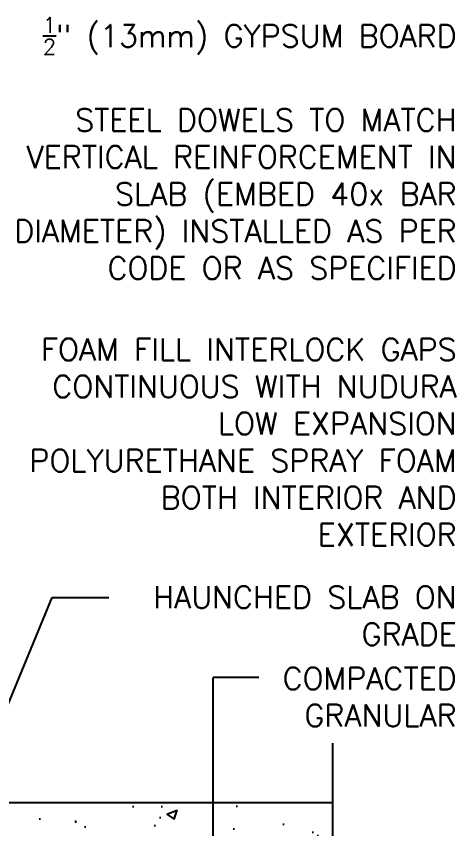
# Model space of a CAD drawing. Header units: inches. Extents: x 7.4 to 66.6, y -13.8 to 45.
# Drawn here: x 51.8 to 66.65, y 15.59 to 43.03 of the extents above; entities that cross this region are included whole.
import ezdxf

# ---------------------------------------------------------------- set-up
doc = ezdxf.new("R2010")
doc.units = ezdxf.units.IN
doc.header["$LTSCALE"] = 0.5
doc.header["$MEASUREMENT"] = 0
for name, color, linetype in [('HATCH', 12, 'Continuous'), ('LINE50', 5, 'Continuous'), ('LINE9', 9, 'Continuous'), ('TEXT', 4, 'Continuous')]:
    doc.layers.add(name, color=color, linetype=linetype)
doc.styles.add('DIM', font='romans.shx', dxfattribs={"width": 0.7})
doc.styles.add('ROMANS', font='romans.shx', dxfattribs={"height": 1.125})
doc.dimstyles.new('ext_12', dxfattribs={"dimscale": 12, "dimtxt": 0.09375, "dimasz": 0.09375, "dimexe": 0.09375, "dimexo": 0.0625, "dimgap": 0.0625, "dimtad": 1, "dimdec": 1, "dimzin": 3, "dimdsep": 46, "dimlunit": 4, "dimtxsty": 'DIM', "dimcen": 0.09, "dimdle": 0.09375, "dimclrt": 4, "dimadec": 0, "dimazin": 0, "dimtfac": 1, "dimtdec": 1, "dimtmove": 2, "dimatfit": 3, "dimfxl": 1, "dimfrac": 2, "dimtolj": 1, "dimtzin": 0, "dimarcsym": 0})

msp = doc.modelspace()

# ---------------------------------------------------------------- hatches: boundary and pattern name
at = {"layer": 'HATCH'}
h = msp.add_hatch(dxfattribs=at)
h.set_pattern_fill('AR-CONC', color=256, scale=0.5, style=0)
h.paths.add_polyline_path([(62.481, 16.479), (30.613, 16.479), (30.613, -7.521), (38.613, -7.521), (50.737, 13.479), (62.481, 13.479)])

# ---------------------------------------------------------------- linework, layer by layer
at = {"layer": 'LINE50'}
msp.add_line((30.613, 16.479), (62.481, 16.479), dxfattribs=at)
at = {"layer": 'LINE9'}
msp.add_line((62.481, 18.479), (62.481, 9.479), dxfattribs=at)
at = {"layer": 'TEXT'}
msp.add_line((59.991, 20.698), (58.454, 20.698), dxfattribs=at)
msp.add_lwpolyline([(48.425, 42.847, 0, 0.36, 0), (49.376, 42.847, 0, 0, 0), (54.866, 42.847, 0, 0, 0)], format="xyseb", dxfattribs=at)

# ---------------------------------------------------------------- texts
at = {"layer": 'TEXT', "char_height": 0.75, "attachment_point": 6, "style": 'ROMANS'}
for s, insert, width in [('\\A1;{\\H0.7x;\\S1/2;}" (13mm) GYPSUM BOARD', (66.681, 42.363), 15.19659), ('\\A1;STEEL DOWELS TO MATCH VERTICAL REINFORCEMENT IN SLAB (EMBED 40x BAR DIAMETER) INSTALLED AS PER CODE OR AS SPECIFIED', (66.681, 37.024), 16.37365), ('\\A1;FOAM FILL INTERLOCK GAPS CONTINUOUS WITH NUDURA LOW EXPANSION POLYURETHANE SPRAY FOAM BOTH INTERIOR AND EXTERIOR', (66.681, 28.648), 16.37365), ('\\A1;HAUNCHED SLAB ON GRADE', (66.681, 22.783), 12.76706), ('\\A1;COMPACTED GRANULAR', (66.681, 20.04), 7.82681)]:
    msp.add_mtext(s, dxfattribs=dict(at, insert=insert, width=width))

# ---------------------------------------------------------------- leaders
at = {"layer": 'TEXT'}
for points in [[(49.085, 13.886), (53.013, 23.399), (54.927, 23.399)], [(58.454, 10.677), (58.454, 20.698)]]:
    msp.add_leader(points, dimstyle='ext_12', override={"dimgap": 0.0625, "dimtad": 0}, dxfattribs=at)

doc.saveas('drawing.dxf')
